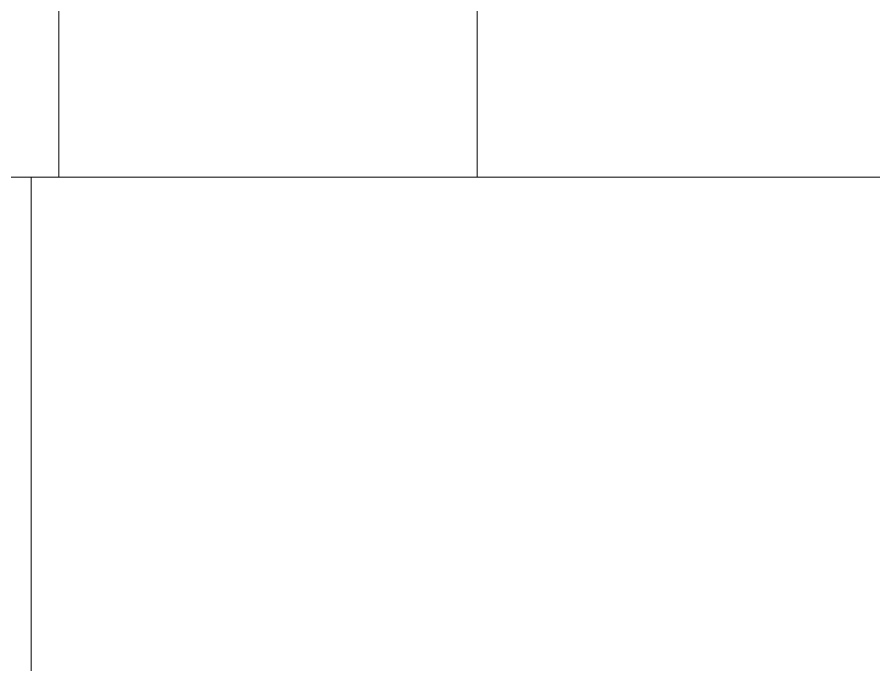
# Model space of a CAD drawing. Header units: inches. Extents: x -827 to 154, y -802 to 207.
# Drawn here: x -113.278 to -111.358, y -163.552 to -162.101 of the extents above; entities that cross this region are included whole.
import ezdxf

# ---------------------------------------------------------------- set-up
doc = ezdxf.new("R2010")
doc.units = ezdxf.units.IN
doc.header["$MEASUREMENT"] = 0
doc.layers.add('Layer0', color=7, linetype='Continuous', lineweight=9)
doc.layers.add('Shop_Sabre_RC-8_CNC_Router_skp', color=8, linetype='Continuous', lineweight=9)

# ---------------------------------------------------------------- blocks, each defined once
blk = doc.blocks.new('Shop_Sabre_RC-8_CNC_Router_skp_170-402909-Level 1')
at = {"layer": 'Layer0'}
for p, q in [((8, 0.9914), (8, 5.994)), ((8, 5.994), (8, 0.9914))]:
    blk.add_line(p, q, dxfattribs=at)
blk = doc.blocks.new('Shop_Sabre_RC-8_CNC_Router_skp_90-402829-Level 1')
at = {"layer": 'Layer0'}
for p in [(0, 0.8125), (0, 0.8125), (2, 0.3125), (2, 0.3125)]:
    blk.add_line(p, (2, 0.8125), dxfattribs=at)
blk = doc.blocks.new('Shop_Sabre_RC-8_CNC_Router_skp_86-402825-Level 1')
at = {"layer": 'Layer0'}
for p, q in [((6, 0), (5, 0)), ((5, 0), (6, 0))]:
    blk.add_line(p, q, dxfattribs=at)
blk = doc.blocks.new('Shop_Sabre_RC-8_CNC_Router_skp_84-402823-Level 1')
at = {"layer": 'Layer0'}
for p in [(0, 8), (0, 8), (0.4375, 0), (0.4375, 0)]:
    blk.add_line(p, (0, 0), dxfattribs=at)
blk = doc.blocks.new('Shop_Sabre_RC-8_CNC_Router_skp_79-402818-Level 1')
for name, p in [('Shop_Sabre_RC-8_CNC_Router_skp_86-402825-Level 1', (1, 4.9375)), ('Shop_Sabre_RC-8_CNC_Router_skp_84-402823-Level 1', (7, 4.9375)), ('Shop_Sabre_RC-8_CNC_Router_skp_90-402829-Level 1', (4, 4.125))]:
    blk.add_blockref(name, p)
blk = doc.blocks.new('Shop_Sabre_RC-8_CNC_Router_skp_1-402740-Level 1')
for name, p in [('Shop_Sabre_RC-8_CNC_Router_skp_79-402818-Level 1', (41.851, 24.8576)), ('Shop_Sabre_RC-8_CNC_Router_skp_170-402909-Level 1', (40.7885, 23.8011))]:
    blk.add_blockref(name, p)
blk = doc.blocks.new('Shop_Sabre_RC-8_CNC_Router_skp-402726-Level 1')
blk.add_blockref('Shop_Sabre_RC-8_CNC_Router_skp_1-402740-Level 1', (0, 0))

msp = doc.modelspace()

# ---------------------------------------------------------------- block references
at = {"layer": 'Shop_Sabre_RC-8_CNC_Router_skp', "color": 7, "rotation": 180}
msp.add_blockref('Shop_Sabre_RC-8_CNC_Router_skp-402726-Level 1', (-64.395614, -132.663924), dxfattribs=at)

doc.saveas('drawing.dxf')
